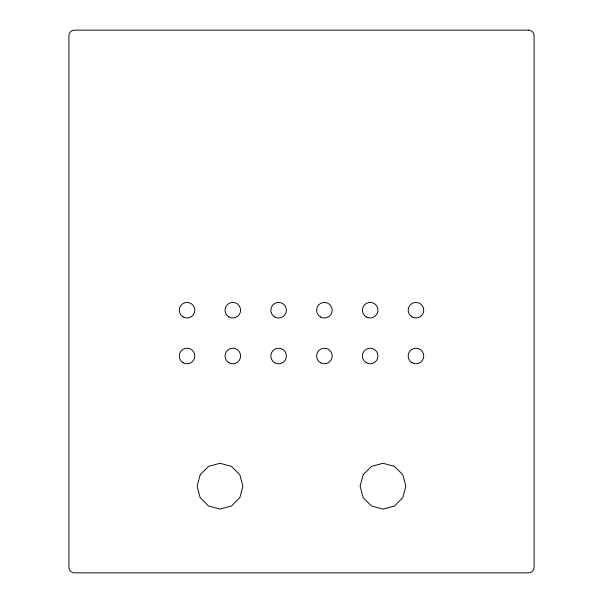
<?xml version="1.0" encoding="UTF-8"?>
<svg xmlns="http://www.w3.org/2000/svg" width="603" height="603" viewBox="0 0 603 603"><rect width="100%" height="100%" fill="white"/><g stroke="black" fill="none" stroke-linecap="round" stroke-linejoin="round"><path stroke-width="0.9" d="M200.181 474.734L197.113 486.176L200.181 497.626L208.555 506.007L220.005 509.075L231.446 506.007L239.828 497.626L242.896 486.176L239.828 474.734L231.446 466.353L220.005 463.285L208.555 466.353L200.181 474.734M363.172 474.734L360.104 486.176L363.172 497.626L371.554 506.007L382.995 509.075L394.445 506.007L402.819 497.626L405.887 486.176L402.819 474.734L394.445 466.353L382.995 463.285L371.554 466.353L363.172 474.734M528.605 30.15L74.395 30.15A5.48 5.48 0 0 0 68.915 35.63L68.915 567.37A5.48 5.48 0 0 0 74.395 572.85L528.605 572.85A5.48 5.48 0 0 0 534.085 567.37L534.085 35.63A5.48 5.48 0 0 0 528.605 30.15M412.068 362.742A7.786 7.786 0 0 0 423.743 355.996A7.786 7.786 0 0 0 412.068 349.258A7.786 7.786 0 0 0 412.068 362.742M366.285 362.742A7.786 7.786 0 0 0 377.96 355.996A7.786 7.786 0 0 0 366.285 349.258A7.786 7.786 0 0 0 366.285 362.742M320.502 362.742A7.786 7.786 0 0 0 332.178 355.996A7.786 7.786 0 0 0 320.502 349.258A7.786 7.786 0 0 0 320.502 362.742M274.719 362.742A7.786 7.786 0 0 0 286.395 355.996A7.786 7.786 0 0 0 274.719 349.258A7.786 7.786 0 0 0 274.719 362.742M228.929 362.742A7.786 7.786 0 0 0 240.605 355.996A7.786 7.786 0 0 0 228.929 349.258A7.786 7.786 0 0 0 228.929 362.742M183.146 362.742A7.786 7.786 0 0 0 194.822 355.996A7.786 7.786 0 0 0 183.146 349.258A7.786 7.786 0 0 0 183.146 362.742M412.068 316.952A7.786 7.786 0 0 0 423.743 310.213A7.786 7.786 0 0 0 412.068 303.475A7.786 7.786 0 0 0 412.068 316.952M366.285 316.952A7.786 7.786 0 0 0 377.96 310.213A7.786 7.786 0 0 0 366.285 303.475A7.786 7.786 0 0 0 366.285 316.952M320.502 316.952A7.786 7.786 0 0 0 332.178 310.213A7.786 7.786 0 0 0 320.502 303.475A7.786 7.786 0 0 0 320.502 316.952M274.719 316.952A7.786 7.786 0 0 0 286.395 310.213A7.786 7.786 0 0 0 274.719 303.475A7.786 7.786 0 0 0 274.719 316.952M228.929 316.952A7.786 7.786 0 0 0 240.605 310.213A7.786 7.786 0 0 0 228.929 303.475A7.786 7.786 0 0 0 228.929 316.952M183.146 316.952A7.786 7.786 0 0 0 194.822 310.213A7.786 7.786 0 0 0 183.146 303.475A7.786 7.786 0 0 0 183.146 316.952"/></g></svg>
